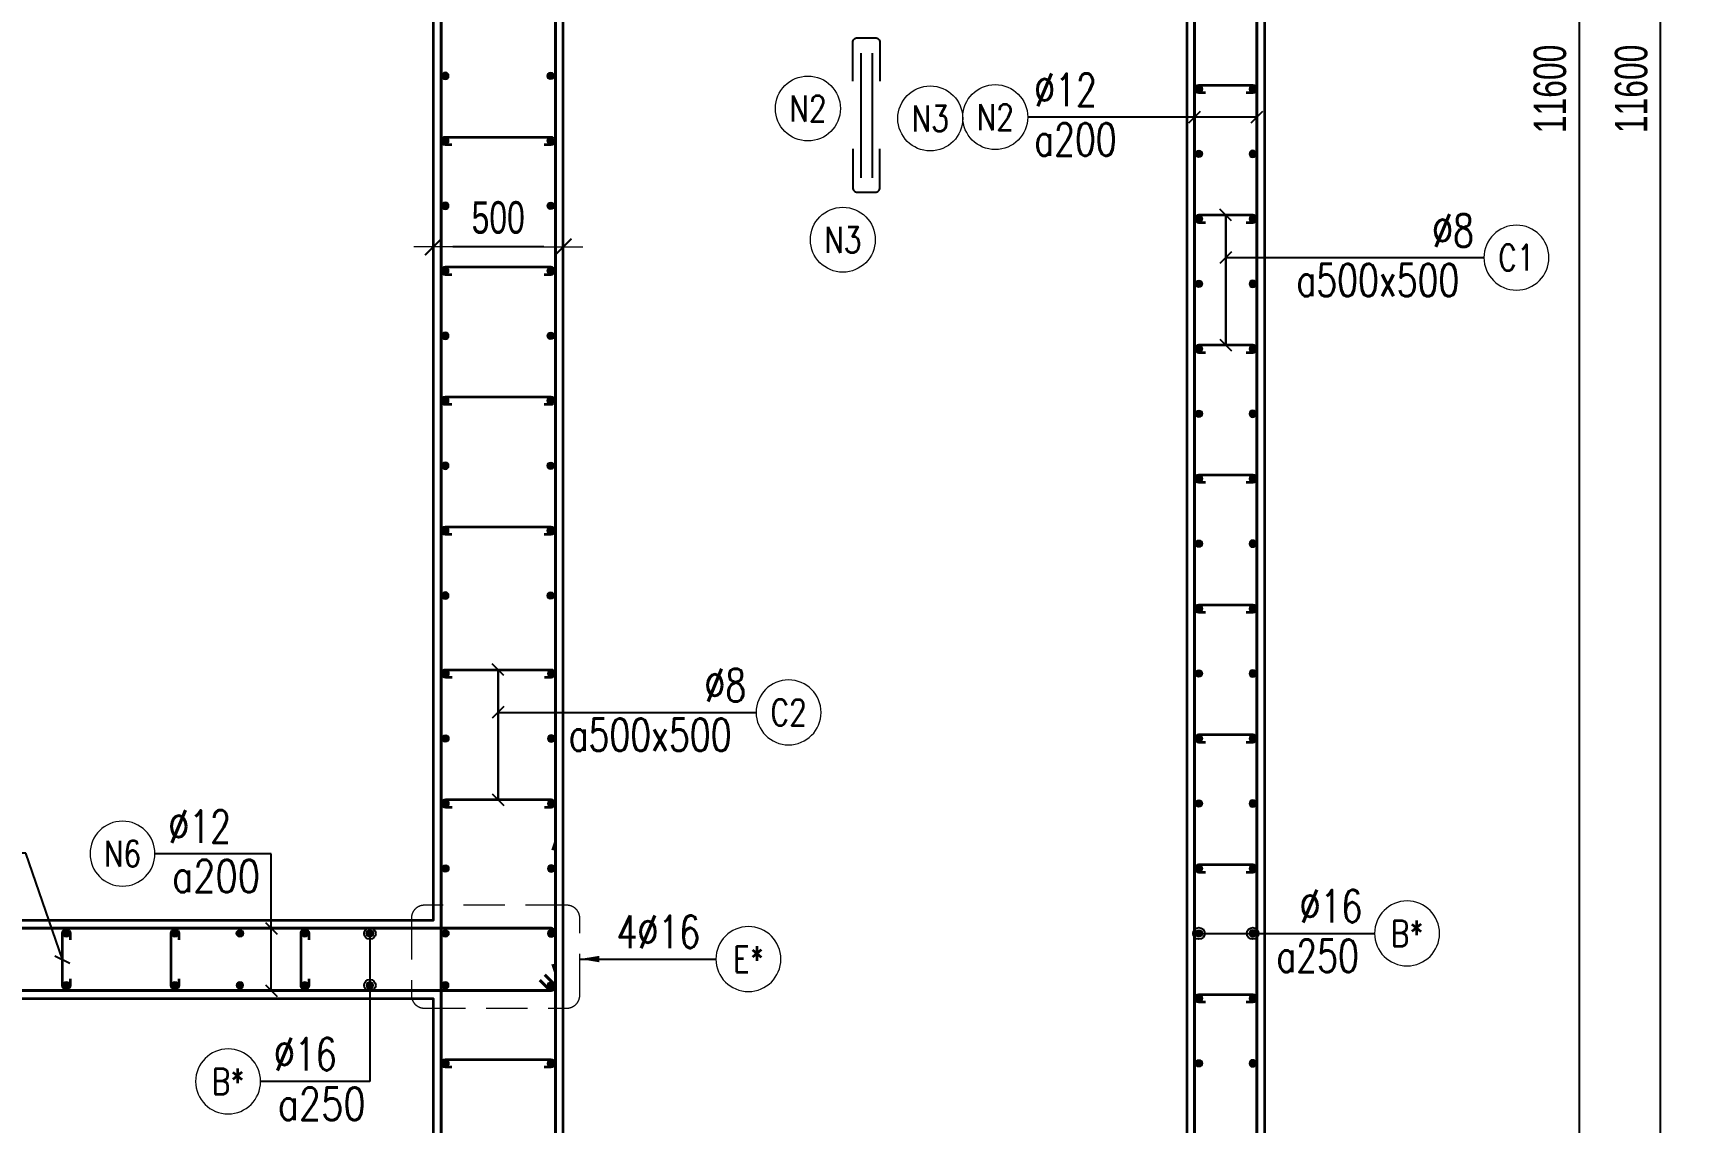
# Model space of a CAD drawing. Header units: millimetres. Extents: x 988833 to 1318015, y -9365 to 47591.
# Drawn here: x 1016543 to 1022882, y 2710 to 6902 of the extents above; entities that cross this region are included whole.
import ezdxf
from ezdxf.enums import TextEntityAlignment as Align

# ---------------------------------------------------------------- set-up
doc = ezdxf.new("R2010")
doc.units = ezdxf.units.MM
doc.header["$MEASUREMENT"] = 0
doc.linetypes.add('HIDDEN', pattern=[9.525, 6.35, -3.175])
doc.linetypes.add('HIDDEN2', pattern=[4.7625, 3.175, -1.5875])
doc.layers.get('0').update_dxf_attribs({"lineweight": 20})
doc.layers.get('Defpoints').update_dxf_attribs({"color": 151, "lineweight": 9})
doc.layers.add('Hidden', color=9, linetype='HIDDEN')
doc.layers.add('Ligature', color=1, linetype='Continuous')
for name, color, linetype, lineweight in [('KC-LEADER', 153, 'Continuous', 18), ('KC-THEP', 6, 'Continuous', 40), ('NDC_S_DIM', 1, 'Continuous', 15), ('NDC_S_HIDDEN', 8, 'HIDDEN2', 13), ('NDC_S_LEADER', 1, 'Continuous', 15), ('NDC_S_REBAR', 4, 'Continuous', 35), ('NDC_S_STIRRUP', 4, 'Continuous', 40), ('NDC_S_VN TEXT', 7, 'Continuous', 20), ('NDC_S_WALL', 6, 'Continuous', 35)]:
    doc.layers.add(name, color=color, linetype=linetype, lineweight=lineweight)
doc.styles.add('NDC_DIM', font='', dxfattribs={"width": 0.75})
doc.styles.add('NDC_EN TXT', font='romans.shx', dxfattribs={"width": 0.8})
doc.styles.get('NDC_DIM').set_extended_font_data('Dotum')
doc.dimstyles.new('NDC_dim_30', dxfattribs={"dimscale": 30, "dimtxt": 2.5, "dimasz": 1.5, "dimexe": 1.5, "dimexo": 2.5, "dimgap": 1, "dimtad": 1, "dimdec": 0, "dimzin": 0, "dimdsep": 46, "dimtxsty": 'NDC_DIM', "dimblk": 'DIMMARK', "dimcen": 0.09, "dimdle": 1.2, "dimclrd": 1, "dimclre": 1, "dimclrt": 3, "dimadec": 0, "dimazin": 0, "dimtfac": 1, "dimtdec": 0, "dimtix": 1, "dimtofl": 0, "dimtmove": 0, "dimatfit": 3, "dimfxl": 6, "dimfxlon": 1, "dimtolj": 1, "dimtzin": 0, "dimarcsym": 0})
doc.dimstyles.new('NDC_dim_50', dxfattribs={"dimscale": 50, "dimtxt": 2.5, "dimasz": 1.5, "dimexe": 1.5, "dimexo": 2.5, "dimgap": 1, "dimtad": 1, "dimdec": 0, "dimzin": 0, "dimdsep": 46, "dimtxsty": 'NDC_DIM', "dimblk": 'DIMMARK', "dimcen": 0.09, "dimdle": 1.2, "dimclrd": 1, "dimclre": 1, "dimclrt": 3, "dimadec": 0, "dimazin": 0, "dimtfac": 1, "dimtdec": 0, "dimtix": 1, "dimtofl": 0, "dimtmove": 0, "dimatfit": 3, "dimfxl": 6, "dimfxlon": 1, "dimtolj": 1, "dimtzin": 0, "dimarcsym": 0})

# ---------------------------------------------------------------- blocks, each defined once
blk = doc.blocks.new('THEP')
at = {"layer": 'KC-LEADER', "color": 6}
blk.add_circle((0, 0), 14, dxfattribs=at)
at = {"layer": 'KC-THEP'}
for p, q in [((-14, 0), (14, 0)), ((9.9, 9.9), (-9.9, -9.9)), ((-9.9, 9.9), (9.9, -9.9)), ((0, 14), (0, -14))]:
    blk.add_line(p, q, dxfattribs=at)
blk = doc.blocks.new('DIMMARK')
at = {"layer": 'NDC_S_DIM', "color": 1}
blk.add_line((-1.5, 0), (1, 0), dxfattribs=at)
at = {"layer": 'NDC_S_DIM', "color": 2, "const_width": 0.1}
blk.add_lwpolyline([(-0.424, -0.424), (0.424, 0.424)], dxfattribs=at)
blk = doc.blocks.new('*U13')
blk.add_circle((-2.5, 0), 2.5)
at = {"layer": 'NDC_S_VN TEXT', "color": 3, "style": 'NDC_EN TXT', "width": 0.75}
blk.add_attdef('DK1', (0.5, 0.85), '', height=2.5, dxfattribs=at)
at = {"layer": 'NDC_S_VN TEXT', "color": 7, "style": 'NDC_EN TXT', "width": 0.8}
blk.add_attdef('SH2', text='', height=2, dxfattribs=at).set_placement((-2.5, 0), align=Align.MIDDLE)
blk = doc.blocks.new('*U11')
blk.add_circle((-2.5, 0), 2.5)
at = {"layer": 'NDC_S_VN TEXT', "color": 3, "style": 'NDC_EN TXT', "width": 0.75}
for tag, p in [('DK1', (0.5, 0.85)), ('KC1', (0.5, -2.97))]:
    blk.add_attdef(tag, p, '', height=2.5, dxfattribs=at)
at = {"layer": 'NDC_S_VN TEXT', "color": 7, "style": 'NDC_EN TXT', "width": 0.8}
blk.add_attdef('SH2', text='', height=2, dxfattribs=at).set_placement((-2.5, 0), align=Align.MIDDLE)
blk = doc.blocks.new('*U12')
blk.add_circle((-2.5, 0), 2.5)
at = {"layer": 'NDC_S_VN TEXT', "color": 3, "style": 'NDC_EN TXT', "width": 0.75}
for tag, p in [('DK1', (0.5, 0.85)), ('KC1', (0.5, -2.97))]:
    blk.add_attdef(tag, p, '', height=2.5, dxfattribs=at)
at = {"layer": 'NDC_S_VN TEXT', "color": 7, "style": 'NDC_EN TXT', "width": 0.8}
blk.add_attdef('SH2', text='', height=2, dxfattribs=at).set_placement((-2.5, 0), align=Align.MIDDLE)
blk = doc.blocks.new('*U10')
blk.add_circle((2.5, 0), 2.5)
at = {"layer": 'NDC_S_VN TEXT', "color": 3, "style": 'NDC_EN TXT'}
for tag, width, p in [('DK2', 0.75, (-0.85, 0.85)), ('KC2', 0.8, (-0.85, -2.97))]:
    blk.add_attdef(tag, text='', height=2.5, dxfattribs=dict(at, width=width)).set_placement(p, align=Align.RIGHT)
at = {"layer": 'NDC_S_VN TEXT', "color": 7, "style": 'NDC_EN TXT', "width": 0.8}
blk.add_attdef('SH3', text='', height=2, dxfattribs=at).set_placement((2.5, 0), align=Align.MIDDLE)
blk = doc.blocks.new('*D302')
at = {"layer": 'Defpoints', "color": 0, "transparency": 16777216}
for p in [(1018083.4, 6078.3), (1018083.4, 5354.2), (1018583.4, 5354.2)]:
    blk.add_point(p, dxfattribs=at)
at = {"layer": 'NDC_S_DIM', "color": 1, "lineweight": -2, "transparency": 16777216}
for p, q in [((1018083.4, 5778.3), (1018083.4, 6153.3)), ((1018583.4, 5778.3), (1018583.4, 6153.3)), ((1018508.4, 6078.3), (1018158.4, 6078.3))]:
    blk.add_line(p, q, dxfattribs=at)
at = {"layer": 'NDC_S_DIM', "color": 1, "lineweight": -2, "transparency": 16777216, "xscale": 75, "yscale": 75, "zscale": 75, "rotation": 180}
blk.add_blockref('DIMMARK', (1018083.4, 6078.3), dxfattribs=at)
at = {"layer": 'NDC_S_DIM', "color": 1, "lineweight": -2, "transparency": 16777216, "xscale": 75, "yscale": 75, "zscale": 75}
blk.add_blockref('DIMMARK', (1018583.4, 6078.3), dxfattribs=at)
at = {"layer": 'NDC_S_DIM', "color": 3, "transparency": 16777216, "insert": (1018333.4, 6190.9), "char_height": 125, "attachment_point": 5, "style": 'NDC_DIM'}
blk.add_mtext('\\A1;500', dxfattribs=at)
blk = doc.blocks.new('A$C7BC65A55')
at = {"layer": 'Ligature'}
for p, q in [((-15.2, 372, 0), (-15.2, 38.5, 0)), ((15.2, 372, 0), (15.2, 38.5, 0))]:
    blk.add_line(p, q, dxfattribs=at)
for points in [[(-36.2, 296.5), (-36.2, 400.9, -0.414214), (-24, 413.1), (24, 413.1, -0.414214), (36.2, 400.9), (36.2, 296.5)], [(-36.2, 116.5), (-36.2, 12.2, 0.414214), (-24, 0), (24, 0, 0.414214), (36.2, 12.2), (36.2, 116.5)]]:
    blk.add_lwpolyline(points, format="xyb", dxfattribs=at)
blk = doc.blocks.new('*D328')
at = {"layer": 'Defpoints', "color": 0, "transparency": 16777216}
for p in [(1021283.2, 12486.3), (1022494, 12486.3), (1021283.2, 886.3)]:
    blk.add_point(p, dxfattribs=at)
at = {"layer": 'NDC_S_DIM', "color": 1, "lineweight": -2, "transparency": 16777216}
for p, q in [((1022194, 12486.3), (1022569, 12486.3)), ((1022494, 961.3), (1022494, 12411.3)), ((1022194, 886.3), (1022569, 886.3))]:
    blk.add_line(p, q, dxfattribs=at)
at = {"layer": 'NDC_S_DIM', "color": 1, "lineweight": -2, "transparency": 16777216, "xscale": 75, "yscale": 75, "zscale": 75}
for p, rotation in [((1022494, 12486.3), 90), ((1022494, 886.3), 270)]:
    blk.add_blockref('DIMMARK', p, dxfattribs=dict(at, rotation=rotation))
at = {"layer": 'NDC_S_DIM', "color": 3, "transparency": 16777216, "insert": (1022381.4, 6686.3), "char_height": 125, "attachment_point": 5, "rotation": 90, "style": 'NDC_DIM'}
blk.add_mtext('\\A1;11600', dxfattribs=at)
blk = doc.blocks.new('*D331')
at = {"layer": 'Defpoints', "color": 0, "ltscale": 200, "transparency": 16777216}
for p in [(1021283.2, 12486.3), (1022806.6, 12486.3), (1021283.2, 886.6)]:
    blk.add_point(p, dxfattribs=at)
at = {"layer": 'NDC_S_DIM', "color": 1, "lineweight": -2, "ltscale": 200, "transparency": 16777216}
for p, q in [((1022506.6, 12486.3), (1022881.6, 12486.3)), ((1022806.6, 961.6), (1022806.6, 12411.3)), ((1022506.6, 886.6), (1022881.6, 886.6))]:
    blk.add_line(p, q, dxfattribs=at)
at = {"layer": 'NDC_S_DIM', "color": 1, "lineweight": -2, "ltscale": 200, "transparency": 16777216, "xscale": 75, "yscale": 75, "zscale": 75}
for p, rotation in [((1022806.6, 12486.3), 90), ((1022806.6, 886.6), 270)]:
    blk.add_blockref('DIMMARK', p, dxfattribs=dict(at, rotation=rotation))
at = {"layer": 'NDC_S_DIM', "color": 3, "ltscale": 200, "transparency": 16777216, "insert": (1022694, 6686.4), "char_height": 125, "attachment_point": 5, "rotation": 90, "style": 'NDC_DIM'}
blk.add_mtext('\\A1;11600', dxfattribs=at)

msp = doc.modelspace()

# ---------------------------------------------------------------- linework, layer by layer
for centre in [(1019525.1, 6611), (1019996.1, 6572.8), (1019659.6, 6106)]:
    msp.add_circle(centre, 125)
at = {"layer": 'NDC_S_HIDDEN', "ltscale": 50}
msp.add_lwpolyline([(1018597.2, 3544.7), (1018049.1, 3544.7, 0.414214), (1017999.1, 3494.7), (1017999.1, 3198.6, 0.414214), (1018049.1, 3148.6), (1018597.2, 3148.6, 0.414214), (1018647.2, 3198.6), (1018647.2, 3494.7, 0.414214)], format="xyb", close=True, dxfattribs=at)
at = {"layer": 'NDC_S_REBAR'}
for points in [[(1021054.9, 6671.3), (1021029.9, 6671.3, -1), (1021029.9, 6701.3), (1021237, 6701.3, -1), (1021237, 6671.3), (1021212, 6671.3)], [(1018154.9, 6471.3), (1018129.9, 6471.3, -1), (1018129.9, 6501.3), (1018535.4, 6501.3, -1), (1018535.4, 6471.3), (1018510.4, 6471.3)], [(1021054.9, 6171.3), (1021029.9, 6171.3, -1), (1021029.9, 6201.3), (1021237, 6201.3, -1), (1021237, 6171.3), (1021212, 6171.3)], [(1018154.9, 5971.3), (1018129.9, 5971.3, -1), (1018129.9, 6001.3), (1018535.4, 6001.3, -1), (1018535.4, 5971.3), (1018510.4, 5971.3)], [(1021054.9, 5671.3), (1021029.9, 5671.3, -1), (1021029.9, 5701.3), (1021237, 5701.3, -1), (1021237, 5671.3), (1021212, 5671.3)], [(1018154.9, 5471.3), (1018129.9, 5471.3, -1), (1018129.9, 5501.3), (1018535.4, 5501.3, -1), (1018535.4, 5471.3), (1018510.4, 5471.3)], [(1021054.9, 5171.3), (1021029.9, 5171.3, -1), (1021029.9, 5201.3), (1021237, 5201.3, -1), (1021237, 5171.3), (1021212, 5171.3)], [(1018154.9, 4971.3), (1018129.9, 4971.3, -1), (1018129.9, 5001.3), (1018535.4, 5001.3, -1), (1018535.4, 4971.3), (1018510.4, 4971.3)], [(1021054.9, 4671.3), (1021029.9, 4671.3, -1), (1021029.9, 4701.3), (1021237, 4701.3, -1), (1021237, 4671.3), (1021212, 4671.3)], [(1018156.5, 4421.3), (1018131.5, 4421.3, -1), (1018131.5, 4451.3), (1018537, 4451.3, -1), (1018537, 4421.3), (1018512, 4421.3)], [(1021054.9, 4171.3), (1021029.9, 4171.3, -1), (1021029.9, 4201.3), (1021237, 4201.3, -1), (1021237, 4171.3), (1021212, 4171.3)], [(1018156.5, 3921.3), (1018131.5, 3921.3, -1), (1018131.5, 3951.3), (1018537, 3951.3, -1), (1018537, 3921.3), (1018512, 3921.3)], [(1021054.9, 3671.3), (1021029.9, 3671.3, -1), (1021029.9, 3701.3), (1021237, 3701.3, -1), (1021237, 3671.3), (1021212, 3671.3)], [(1016686.1, 3261.3), (1016686.1, 3236.3, -1), (1016656.1, 3236.3), (1016656.1, 3436.3, -1), (1016686.1, 3436.3), (1016686.1, 3411.3)], [(1017104.4, 3261.3), (1017104.4, 3236.3, -1), (1017074.4, 3236.3), (1017074.4, 3436.3, -1), (1017104.4, 3436.3), (1017104.4, 3411.3)], [(1017604.4, 3261.3), (1017604.4, 3236.3, -1), (1017574.4, 3236.3), (1017574.4, 3436.3, -1), (1017604.4, 3436.3), (1017604.4, 3411.3)], [(1021054.9, 3171.3), (1021029.9, 3171.3, -1), (1021029.9, 3201.3), (1021237, 3201.3, -1), (1021237, 3171.3), (1021212, 3171.3)], [(1018154.9, 2921.3), (1018129.9, 2921.3, -1), (1018129.9, 2951.3), (1018535.4, 2951.3, -1), (1018535.4, 2921.3), (1018510.4, 2921.3)]]:
    msp.add_lwpolyline(points, format="xyb", dxfattribs=at)
at = {"layer": 'NDC_S_STIRRUP'}
for points in [[(1018543.4, 3317.7), (1018553.4, 3287.7), (1018553.4, 12836.3, 0.414214), (1018533.4, 12856.3), (1018133.4, 12856.3, 0.414214), (1018113.4, 12836.3), (1018113.4, 9587), (1018113.4, 9587)], [(1021213.4, 576.3), (1021253.4, 536.3, -0.414214), (1021233.4, 516.3), (1021033.4, 516.3, -0.414214), (1021013.4, 536.3), (1021013.4, 12836.3, -0.414214), (1021033.4, 12856.3), (1021233.4, 12856.3, -0.414214), (1021253.4, 12836.3), (1021253.4, 536.3, -0.414214), (1021233.4, 516.3), (1021193.4, 556.3)], [(1018113.4, 10086.3), (1018113.4, 10086.3), (1018113.4, 536.3, 0.414214), (1018133.4, 516.3), (1018533.4, 516.3, 0.414214), (1018553.4, 536.3), (1018553.4, 3787), (1018543.4, 3757)], [(1018493.4, 3256.3), (1018533.4, 3216.3, 0.414214), (1018553.4, 3236.3), (1018553.4, 3436.3, 0.414214), (1018533.4, 3456.3), (1015032.6, 3456.3, 0.414214), (1015012.6, 3436.3), (1015012.6, 3236.3, 0.414358), (1015032.6, 3216.3), (1018533.4, 3216.3, 0.414214), (1018553.4, 3236.3), (1018513.4, 3276.3)]]:
    msp.add_lwpolyline(points, format="xyb", dxfattribs=at)
at = {"layer": 'NDC_S_WALL'}
for points in [[(1015283.4, 3186.3), (1018083.4, 3186.3), (1018083.4, 3186.3), (1018083.4, 986.3), (1017084.6, 986.3), (1017084.6, 986.3), (1017084.6, 486.3), (1017084.6, 486.3), (1021283.4, 486.3), (1021283.4, 12886.3)], [(1020983.4, 12586.3), (1020983.4, 786.3), (1018583.4, 786.3), (1018583.4, 12586.3)], [(1018083.4, 10536.3), (1018083.4, 3486.3), (1018083.4, 3486.3), (1015283.4, 3486.3)]]:
    msp.add_lwpolyline(points, dxfattribs=at)

# ---------------------------------------------------------------- block references
at = {"layer": 'Hidden', "xscale": 1.44, "yscale": 1.44, "zscale": 1.44}
msp.add_blockref('A$C7BC65A55', (1019750.2, 6288.7, 0), dxfattribs=at)
at = {"layer": 'KC-THEP', "xscale": -1}
for p, rotation in [((1018129.9, 6736.3), 350.3314355636191), ((1021237, 6686.3), 170.331435563619), ((1018129.9, 6486.3), 350.3314355636191), ((1021237, 6436.3), 170.331435563619), ((1018129.9, 6236.3), 350.3314355636191), ((1021237, 6186.3), 170.331435563619), ((1018129.9, 5986.3), 350.3314355636191), ((1021237, 5936.3), 170.331435563619), ((1018129.9, 5736.3), 350.3314355636191), ((1021237, 5686.3), 170.331435563619), ((1018129.9, 5486.3), 350.3314355636191), ((1021237, 5436.3), 170.331435563619), ((1018129.9, 5236.3), 350.3314355636191), ((1021237, 5186.3), 170.331435563619), ((1018129.9, 4986.3), 350.3314355636191), ((1021237, 4936.3), 170.331435563619), ((1018129.9, 4736.3), 350.3314355636191), ((1021237, 4686.3), 170.331435563619), ((1018537, 4436.3), 170.331435563619), ((1021237, 4436.3), 170.331435563619), ((1018537, 4186.3), 170.331435563619), ((1021237, 4186.3), 170.331435563619), ((1018537, 3936.3), 170.331435563619), ((1021237, 3936.3), 170.331435563619), ((1018537, 3686.3), 170.331435563619), ((1021237, 3686.3), 170.331435563619), ((1018537, 3436.3), 170.331435563619), ((1021237, 3436.3), 170.331435563619), ((1016671.1, 3236.3), 350.3314355636191), ((1017089.4, 3236.3), 350.3314355636191), ((1017339.4, 3236.3), 350.3314355636191), ((1017589.4, 3236.3), 350.3314355636191), ((1017839.4, 3236.3), 350.3314355636191), ((1018129.9, 3236.3), 350.3314355636191), ((1021237, 3186.3), 170.331435563619), ((1018535.4, 2936.3), 170.331435563619), ((1021237, 2936.3), 170.331435563619)]:
    msp.add_blockref('THEP', p, dxfattribs=dict(at, rotation=rotation))
at = {"layer": 'KC-THEP'}
for p, rotation in [((1018535.4, 6736.3), 9.66856443638085), ((1021029.9, 6686.3), 189.6685644363809), ((1018535.4, 6486.3), 9.66856443638085), ((1021029.9, 6436.3), 189.6685644363809), ((1018535.4, 6236.3), 9.66856443638085), ((1021029.9, 6186.3), 189.6685644363809), ((1018535.4, 5986.3), 9.66856443638085), ((1021029.9, 5936.3), 189.6685644363809), ((1018535.4, 5736.3), 9.66856443638085), ((1021029.9, 5686.3), 189.6685644363809), ((1018535.4, 5486.3), 9.66856443638085), ((1021029.9, 5436.3), 189.6685644363809), ((1018535.4, 5236.3), 9.66856443638085), ((1021029.9, 5186.3), 189.6685644363809), ((1018535.4, 4986.3), 9.66856443638085), ((1021029.9, 4936.3), 189.6685644363809), ((1018535.4, 4736.3), 9.66856443638085), ((1021029.9, 4686.3), 189.6685644363809), ((1018129.9, 4436.3), 189.6685644363809), ((1021029.9, 4436.3), 189.6685644363809), ((1018129.9, 4186.3), 189.6685644363809), ((1021029.9, 4186.3), 189.6685644363809), ((1018129.9, 3936.3), 189.6685644363809), ((1021029.9, 3936.3), 189.6685644363809), ((1018129.9, 3686.3), 189.6685644363809), ((1021029.9, 3686.3), 189.6685644363809), ((1016671.1, 3436.3), 189.6685644363809), ((1017089.4, 3436.3), 189.6685644363809), ((1017339.4, 3436.3), 189.6685644363809), ((1017589.4, 3436.3), 189.6685644363809), ((1017839.4, 3436.3), 189.6685644363809), ((1018129.9, 3436.3), 189.6685644363809), ((1021029.9, 3436.3), 189.6685644363809), ((1018537, 3236.3), 9.66856443638095), ((1021029.9, 3186.3), 189.6685644363809), ((1018129.9, 2936.3), 189.6685644363809), ((1021029.9, 2936.3), 189.6685644363809)]:
    msp.add_blockref('THEP', p, dxfattribs=dict(at, rotation=rotation))
at = {"layer": 'NDC_S_VN TEXT', "xscale": 50, "yscale": 50, "zscale": 50}
msp.add_blockref('*U11', (1020371.1, 6578), dxfattribs=at).add_auto_attribs({'SH2': 'N2', 'DK1': '%%C12', 'KC1': 'a200'})
at = {"layer": 'NDC_S_VN TEXT'}
ref = msp.add_blockref('*U12', (1022126.8, 6037), dxfattribs=dict(at, xscale=-50, yscale=50, zscale=50))
ref.add_attrib('SH2', 'C1', dxfattribs={"color": 7, "height": 100, "style": 'NDC_EN TXT', "width": 0.8}).set_placement((1022251.8, 6037), align=Align.MIDDLE)
ref.add_attrib('DK1', '%%c8', (1021927.7, 6079.2), dxfattribs={"color": 3, "height": 125, "style": 'NDC_EN TXT', "width": 0.75})
ref.add_attrib('KC1', 'a500x500', (1021405.3, 5888.3), dxfattribs={"color": 3, "height": 125, "style": 'NDC_EN TXT', "width": 0.75})
ref = msp.add_blockref('*U12', (1019326, 4287), dxfattribs=dict(at, xscale=-50, yscale=50, zscale=50))
ref.add_attrib('SH2', 'C2', dxfattribs={"color": 7, "height": 100, "style": 'NDC_EN TXT', "width": 0.8}).set_placement((1019451, 4287), align=Align.MIDDLE)
ref.add_attrib('DK1', '%%c8', (1019126.9, 4329.2), dxfattribs={"color": 3, "height": 125, "style": 'NDC_EN TXT', "width": 0.75})
ref.add_attrib('KC1', 'a500x500', (1018604.6, 4138.3), dxfattribs={"color": 3, "height": 125, "style": 'NDC_EN TXT', "width": 0.75})
ref = msp.add_blockref('*U10', (1017012.4, 3743.2), dxfattribs=dict(at, xscale=-50, yscale=50, zscale=50))
ref.add_attrib('SH3', 'N6', dxfattribs={"color": 7, "height": 100, "style": 'NDC_EN TXT', "width": 0.8}).set_placement((1016887.4, 3743.2), align=Align.MIDDLE)
ref.add_attrib('DK2', '%%C12', dxfattribs={"color": 3, "height": 125, "style": 'NDC_EN TXT', "width": 0.75}).set_placement((1017304.9, 3785.4), align=Align.RIGHT)
ref.add_attrib('KC2', 'a200', dxfattribs={"color": 3, "height": 125, "style": 'NDC_EN TXT', "width": 0.8}).set_placement((1017416.8, 3594.5), align=Align.RIGHT)
ref = msp.add_blockref('*U11', (1021705.9, 3436.3), dxfattribs=dict(at, xscale=-50, yscale=50, zscale=50))
ref.add_attrib('SH2', 'B*', dxfattribs={"color": 7, "height": 100, "style": 'NDC_EN TXT', "width": 0.8}).set_placement((1021830.9, 3436.3), align=Align.MIDDLE)
ref.add_attrib('DK1', '%%C16', (1021417.5, 3478.6), dxfattribs={"color": 3, "height": 125, "style": 'NDC_EN TXT', "width": 0.75})
ref.add_attrib('KC1', 'a250', (1021328.2, 3287.7), dxfattribs={"color": 3, "height": 125, "style": 'NDC_EN TXT', "width": 0.75})
ref = msp.add_blockref('*U13', (1019171.1, 3337.6), dxfattribs=dict(at, xscale=-50, yscale=50, zscale=50))
ref.add_attrib('SH2', 'E*', dxfattribs={"color": 7, "height": 100, "style": 'NDC_EN TXT', "width": 0.8}).set_placement((1019296.1, 3337.6), align=Align.MIDDLE)
ref.add_attrib('DK1', '4%%C16', (1018789, 3379.8), dxfattribs={"color": 3, "height": 125, "style": 'NDC_EN TXT', "width": 0.75})
ref = msp.add_blockref('*U10', (1017418.8, 2866.6), dxfattribs=dict(at, xscale=-50, yscale=50, zscale=50))
ref.add_attrib('SH3', 'B*', dxfattribs={"color": 7, "height": 100, "style": 'NDC_EN TXT', "width": 0.8}).set_placement((1017293.8, 2866.6), align=Align.MIDDLE)
ref.add_attrib('DK2', '%%C16', dxfattribs={"color": 3, "height": 125, "style": 'NDC_EN TXT', "width": 0.75}).set_placement((1017711.3, 2908.9), align=Align.RIGHT)
ref.add_attrib('KC2', 'a250', dxfattribs={"color": 3, "height": 125, "style": 'NDC_EN TXT', "width": 0.8}).set_placement((1017823.2, 2718), align=Align.RIGHT)

# ---------------------------------------------------------------- texts
at = {"layer": 'NDC_S_VN TEXT', "color": 7, "style": 'NDC_EN TXT', "width": 0.8}
for tag, p in [('N2', (1019525.1, 6611)), ('N3', (1019996.1, 6572.8)), ('N3', (1019659.6, 6106))]:
    msp.add_attdef(tag, text='3', height=100, dxfattribs=at).set_placement(p, align=Align.MIDDLE)

# ---------------------------------------------------------------- dimensions: what is measured, and where the dimension line sits
at = {"layer": 'NDC_S_DIM'}
for base, p1, p2, angle, picture, middle in [((1022494, 12486.3), (1021283.2, 886.3), (1021283.2, 12486.3), 90, '*D328', (1022381.4, 6686.3)), ((1018083.4, 6078.3), (1018583.4, 5354.2), (1018083.4, 5354.2), 180, '*D302', (1018333.4, 6190.9))]:
    dim = msp.add_linear_dim(base=base, p1=p1, p2=p2, angle=angle, dimstyle='NDC_dim_50', override={"dimtmove": 1}, dxfattribs=at)
    dim.commit()
    dim.dimension.update_dxf_attribs({"geometry": picture, "text_midpoint": middle})
at = {"layer": 'NDC_S_DIM', "ltscale": 200}
dim = msp.add_linear_dim(base=(1022806.6, 12486.3), p1=(1021283.2, 886.6), p2=(1021283.2, 12486.3), angle=90, dimstyle='NDC_dim_50', override={"dimtmove": 1}, dxfattribs=at)
dim.commit()
dim.dimension.update_dxf_attribs({"geometry": '*D331', "text_midpoint": (1022694, 6686.4)})

# ---------------------------------------------------------------- leaders
at = {"layer": 'NDC_S_LEADER'}
for points, dimstyle, override in [([(1021253.4, 6577.8), (1020371.1, 6577.8)], 'NDC_dim_30', {"dimtad": 0, "dimldrblk": 'Oblique'}), ([(1021013.4, 6577.8), (1020371.1, 6577.8)], 'NDC_dim_30', {"dimtad": 0, "dimldrblk": 'Oblique'}), ([(1021133.4, 6201.3), (1021133.4, 5701.3)], 'NDC_dim_30', {"dimtad": 0, "dimldrblk": 'Oblique'}), ([(1021133.4, 5701.3), (1021133.4, 6201.3)], 'NDC_dim_30', {"dimtad": 0, "dimldrblk": 'Oblique'}), ([(1021133.4, 6037), (1022126.8, 6037)], 'NDC_dim_30', {"dimtad": 0, "dimldrblk": 'Oblique'}), ([(1018332.7, 4451.3), (1018332.7, 3951.3)], 'NDC_dim_30', {"dimtad": 0, "dimldrblk": 'Oblique'}), ([(1018332.7, 3951.3), (1018332.7, 4451.3)], 'NDC_dim_30', {"dimtad": 0, "dimldrblk": 'Oblique'}), ([(1018332.7, 4287), (1019326, 4287)], 'NDC_dim_30', {"dimtad": 0, "dimldrblk": 'Oblique'}), ([(1016656.1, 3336.3), (1016515.5, 3745.3), (1015702.6, 3745.3)], 'NDC_dim_30', {"dimtad": 0, "dimldrblk": 'Oblique'}), ([(1017459.8, 3216.3), (1017459.8, 3743), (1017012.4, 3743)], 'NDC_dim_30', {"dimgap": 1, "dimtad": 0, "dimldrblk": 'Oblique'}), ([(1017459.8, 3456.3), (1017459.8, 3743), (1017012.4, 3743)], 'NDC_dim_30', {"dimtad": 0, "dimldrblk": 'Oblique'}), ([(1017839.4, 3436.3), (1017839.4, 2866.4), (1017418.8, 2866.4)], 'NDC_dim_30', {"dimgap": 1, "dimtad": 0, "dimldrblk": 'Origin'}), ([(1021029.9, 3436.3), (1021705.9, 3436.3)], 'NDC_dim_30', {"dimtad": 0, "dimldrblk": 'Origin'}), ([(1021237, 3436.3), (1021705.9, 3436.3)], 'NDC_dim_30', {"dimtad": 0, "dimldrblk": 'Origin'}), ([(1018647.2, 3337.6), (1019171.1, 3337.6)], 'NDC_dim_50', {"dimgap": 1, "dimtad": 0}), ([(1017839.4, 3236.3), (1017839.4, 2866.4), (1017418.8, 2866.4)], 'NDC_dim_30', {"dimgap": 1, "dimtad": 0, "dimldrblk": 'Origin'})]:
    msp.add_leader(points, dimstyle=dimstyle, override=override, dxfattribs=at)

doc.saveas('drawing.dxf')
